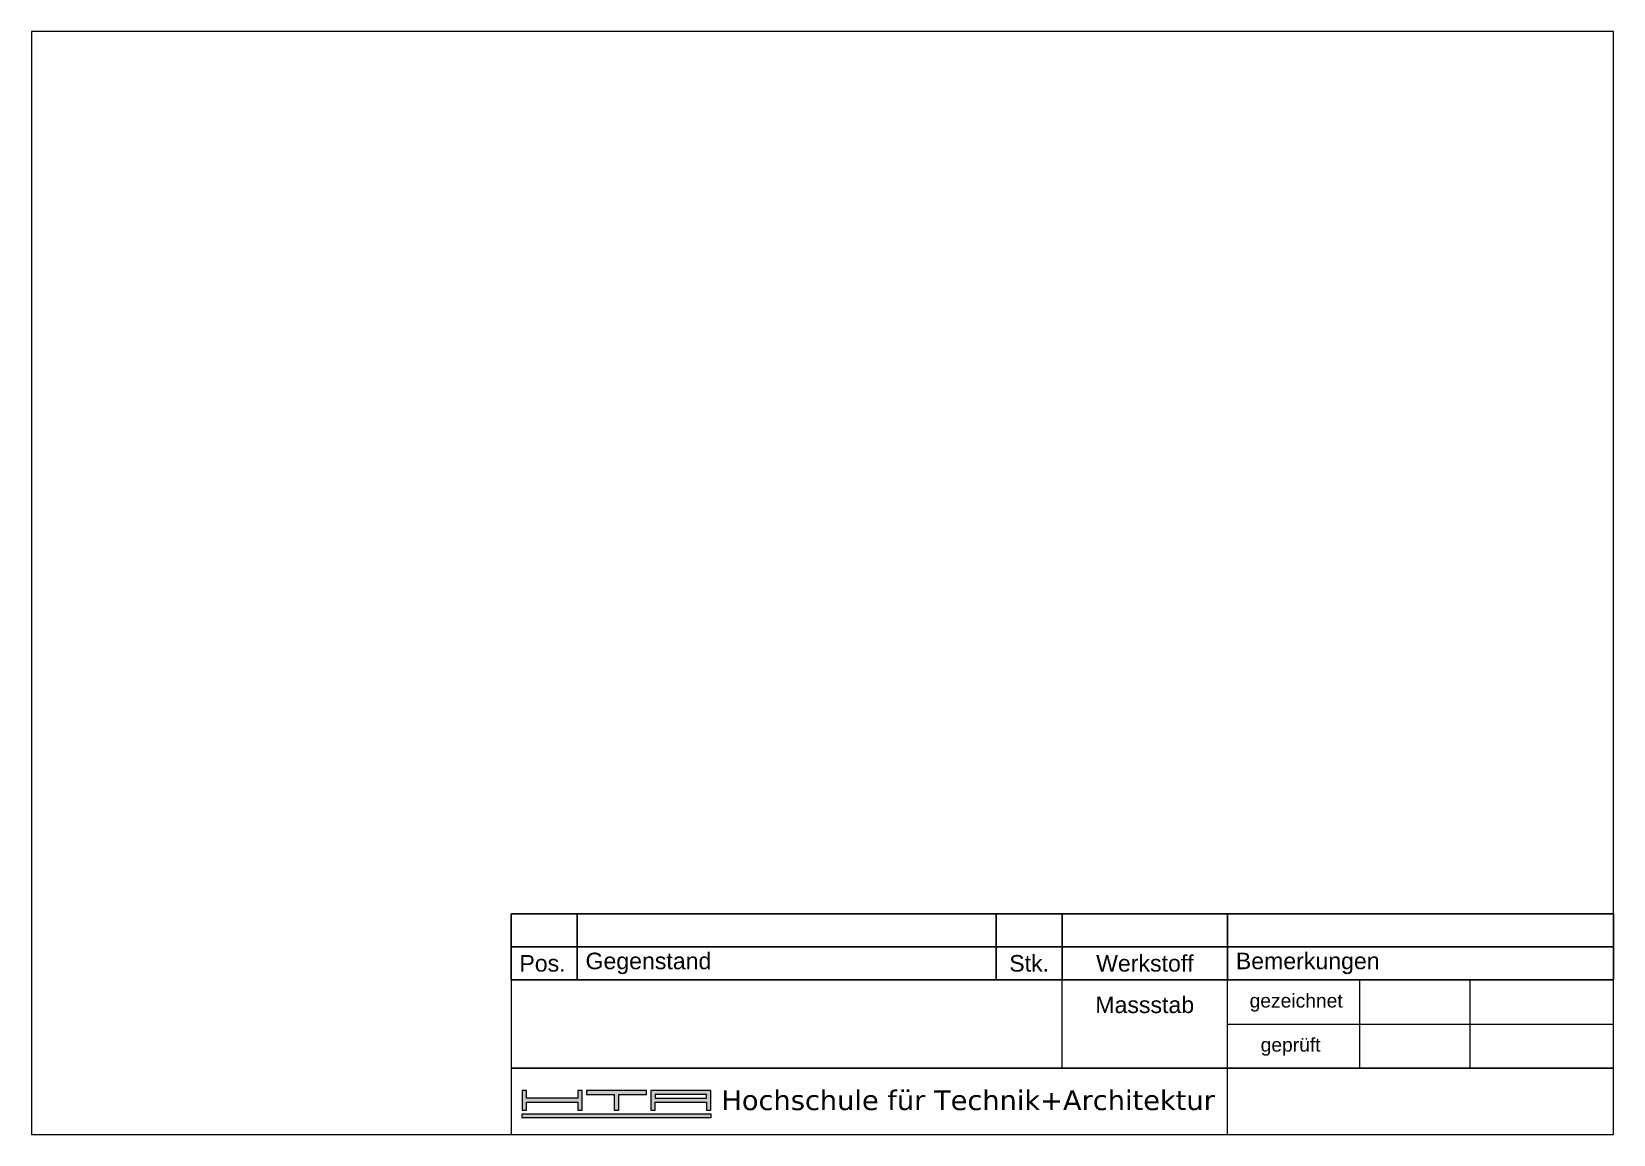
# Paper-space layout 'A4_quer' of a CAD drawing. Header units: millimetres. Extents: x 0 to 287, y 0 to 200.
import ezdxf
from ezdxf.enums import TextEntityAlignment as Align

# ---------------------------------------------------------------- set-up
doc = ezdxf.new("R2010")
doc.units = ezdxf.units.MM
doc.layers.add('1_Geometrie', color=7, linetype='Continuous', lineweight=50)
doc.layers.add('Zeichnungsrahmen', color=7, linetype='Continuous', lineweight=20)
doc.layers.add('Stückliste', color=7, linetype='Continuous')
doc.styles.add('Arial', font='ARIAL.TTF')
doc.styles.add('HTA', font='verdana.TTF')

# ---------------------------------------------------------------- blocks, each defined once
blk = doc.blocks.new('*T4')
at = {"layer": 'Stückliste', "color": 0, "lineweight": -2}
for p, q in [((0, 12), (12, 12)), ((0, 6), (0, 12)), ((12, 12), (88, 12)), ((12, 6), (12, 12)), ((88, 12), (100, 12)), ((88, 6), (88, 12)), ((100, 12), (130, 12)), ((100, 6), (100, 12)), ((130, 12), (200, 12)), ((130, 6), (130, 12)), ((200, 6), (200, 12)), ((0, 0), (0, 6)), ((0, 6), (12, 6)), ((12, 0), (12, 6)), ((12, 6), (88, 6)), ((88, 0), (88, 6)), ((88, 6), (100, 6)), ((100, 0), (100, 6)), ((100, 6), (130, 6)), ((130, 0), (130, 6)), ((130, 6), (200, 6)), ((200, 0), (200, 6)), ((0, 0), (12, 0)), ((12, 0), (88, 0)), ((88, 0), (100, 0)), ((100, 0), (130, 0)), ((130, 0), (200, 0))]:
    blk.add_line(p, q, dxfattribs=at)
at = {"layer": 'Stückliste', "color": 0, "char_height": 3, "style": 'Arial'}
for s, insert, width, attachment_point in [('Pos.', (1.5, 3), 9, 4), ('Gegenstand', (13.5, 3), 73, 4), ('Stk.', (94, 3), 9, 5), ('Werkstoff', (115, 3), 27, 5), ('Bemerkungen', (131.5, 3), 67, 4)]:
    blk.add_mtext(s, dxfattribs=dict(at, insert=insert, width=width, attachment_point=attachment_point))
blk = doc.blocks.new('Logo')
at = {"layer": 'Zeichnungsrahmen'}
h = blk.add_hatch(color=256, dxfattribs=at)
h.paths.add_polyline_path([(12.6, 3.52), (12.6, 1.77), (13.6, 1.77), (13.6, 6.17), (12.6, 6.17), (12.6, 4.42), (1, 4.42), (1, 6.17), (0, 6.17), (0, 1.77), (1, 1.77), (1, 3.52)])
h.paths.add_polyline_path([(20.9, 5.27), (20.9, 1.77), (21.9, 1.77), (21.9, 5.27), (28.2, 5.27), (28.2, 6.17), (14.6, 6.17), (14.6, 5.27)])
h.paths.add_polyline_path([(29.2, 6.17), (29.2, 1.77), (30.2, 1.77), (30.2, 3.52), (41.8, 3.52), (41.8, 1.77), (42.8, 1.77), (42.8, 6.17)])
h.paths.add_polyline_path([(41.8, 5.27), (41.8, 4.42), (30.2, 4.42), (30.2, 5.27)], flags=16)
h.paths.add_polyline_path([(0, 0.9), (0, 0), (42.8, 0), (42.8, 0.9)])
for points in [[(0, 6.17), (0, 1.77), (1, 1.77), (1, 3.52), (12.6, 3.52), (12.6, 1.77), (13.6, 1.77), (13.6, 6.17), (12.6, 6.17), (12.6, 4.42), (1, 4.42), (1, 6.17)], [(14.6, 6.17), (14.6, 5.27), (20.9, 5.27), (20.9, 1.77), (21.9, 1.77), (21.9, 5.27), (28.2, 5.27), (28.2, 6.17)], [(29.2, 6.17), (29.2, 1.77), (30.2, 1.77), (30.2, 3.52), (41.8, 3.52), (41.8, 1.77), (42.8, 1.77), (42.8, 6.17)], [(30.2, 4.42), (41.8, 4.42), (41.8, 5.27), (30.2, 5.27)], [(0, 0.9), (42.8, 0.9), (42.8, 0), (0, 0)]]:
    blk.add_lwpolyline(points, close=True, dxfattribs=at)
blk = doc.blocks.new('Blattkopf')
at = {"layer": 'Zeichnungsrahmen'}
for p, q in [((-100, 12), (-100, 28)), ((-70, 0), (-70, 28)), ((-46, 12), (-46, 28)), ((-26, 12), (-26, 28)), ((-70, 20), (0, 20))]:
    blk.add_line(p, q, dxfattribs=at)
for points in [[(-200, 12), (0, 12), (0, 28), (-200, 28)], [(-200, 0), (0, 0), (0, 12), (-200, 12)]]:
    blk.add_lwpolyline(points, close=True, dxfattribs=at)
at = {"layer": 'Zeichnungsrahmen', "xscale": 0.8000000000000114, "yscale": 0.7999999999999972, "zscale": 0.8}
blk.add_blockref('Logo', (-198, 3), dxfattribs=at)
at = {"layer": 'Zeichnungsrahmen', "style": 'Arial'}
for s, height, p in [('Massstab', 3, (-94, 22)), ('gezeichnet', 2.5, (-66, 23)), ('geprüft', 2.5, (-64, 15))]:
    blk.add_text(s, height=height, dxfattribs=at).set_placement(p)
at = {"layer": 'Zeichnungsrahmen', "style": 'HTA'}
blk.add_text('Hochschule für Technik+Architektur', height=3.6, dxfattribs=at).set_placement((-161.84, 8), align=Align.TOP_LEFT)
at = {"layer": 'Zeichnungsrahmen', "style": 'Arial'}
for tag, p, height in [('TITEL1', (-198, 20), 6), ('TITEL2', (-198, 14), 3.5)]:
    blk.add_attdef(tag, p, '', height=height, dxfattribs=at)
for tag, height, p in [('ZDATE', 2.5, (-36, 24)), ('ZNAME', 2.5, (-13, 24)), ('MST', 3, (-85.58, 17.5)), ('GDATE', 2.5, (-36, 16)), ('GNAME', 2.5, (-13, 16)), ('ZNUMMER', 5, (-35, 6))]:
    blk.add_attdef(tag, text='', height=height, dxfattribs=at).set_placement(p, align=Align.MIDDLE_CENTER)

psp = doc.layouts.new('A4_quer')

# ---------------------------------------------------------------- linework, layer by layer
at = {"layer": 'Zeichnungsrahmen'}
psp.add_lwpolyline([(0, 0), (287, 0), (287, 200), (0, 200)], close=True, dxfattribs=at)

# ---------------------------------------------------------------- block references
psp.add_blockref('*T4', (87, 28))
at = {"layer": '1_Geometrie'}
psp.add_blockref('Blattkopf', (287, 0), dxfattribs=at)

doc.saveas('drawing.dxf')
